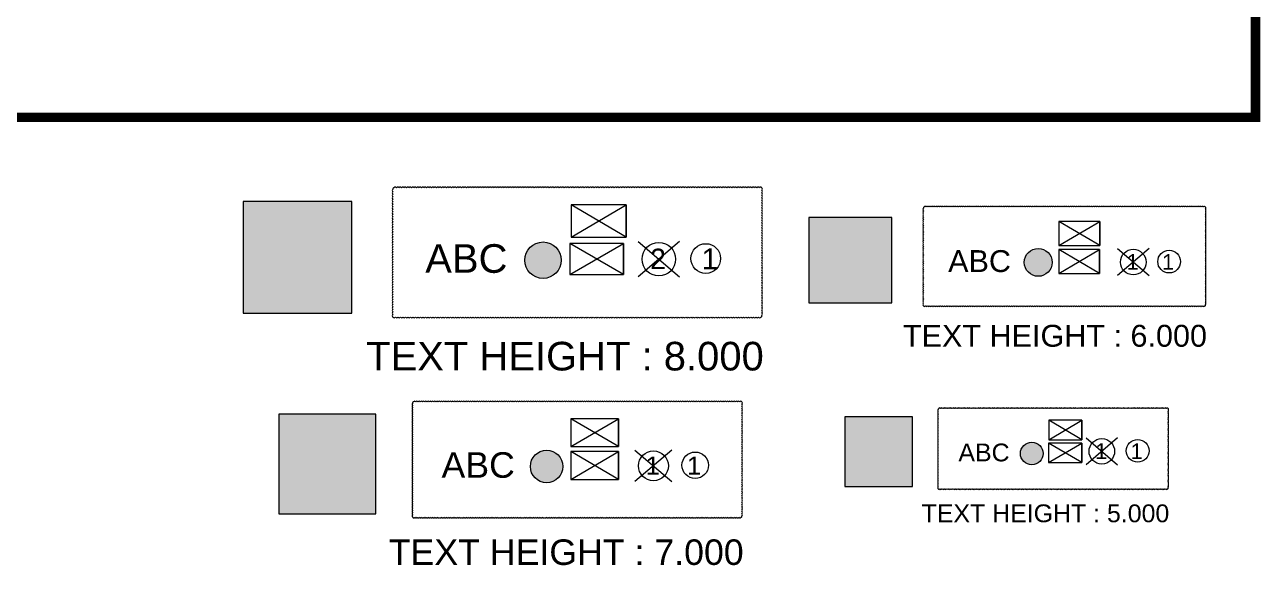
# Model space of a CAD drawing. Header units: inches. Extents: x -2907330 to 774627, y -12404360 to 10502691.
# Drawn here: x 7501.1 to 7847.7, y 250.5 to 402.1 of the extents above; entities that cross this region are included whole.
import ezdxf

# ---------------------------------------------------------------- set-up
doc = ezdxf.new("R2010")
doc.units = ezdxf.units.IN
doc.header["$MEASUREMENT"] = 0
doc.layers.add('CABLE SERVICE', color=7, linetype='Continuous', lineweight=0)
doc.styles.add('style1', font='arial.ttf', dxfattribs={"height": 2})

msp = doc.modelspace()

# ---------------------------------------------------------------- hatches: boundary and pattern name
at = {"lineweight": 0}
h = msp.add_hatch(color=3, dxfattribs=at)
h.dxf.hatch_style = 1
h.paths.add_polyline_path([(7592.88, 352.55), (7562.37, 352.55), (7562.37, 321.19), (7592.88, 321.19)])
h = msp.add_hatch(color=3, dxfattribs=at)
h.dxf.hatch_style = 1
h.paths.add_polyline_path([(7744.38, 348.05), (7721.05, 348.05), (7721.05, 324.07), (7744.38, 324.07)])
h = msp.add_hatch(color=5, dxfattribs=at)
h.dxf.hatch_style = 1
h.paths.add_polyline_path([(7641.4, 336.07, 1), (7651.62, 336.07, 1)])
h = msp.add_hatch(color=5, dxfattribs=at)
h.dxf.hatch_style = 1
h.paths.add_polyline_path([(7781.48, 335.46, 1), (7789.3, 335.46, 1)])
h = msp.add_hatch(color=3, dxfattribs=at)
h.dxf.hatch_style = 1
h.paths.add_polyline_path([(7599.65, 292.91), (7572.42, 292.91), (7572.42, 264.92), (7599.65, 264.92)])
h = msp.add_hatch(color=3, dxfattribs=at)
h.dxf.hatch_style = 1
h.paths.add_polyline_path([(7750.18, 292.1), (7731.18, 292.1), (7731.18, 272.57), (7750.18, 272.57)])
h = msp.add_hatch(color=5, dxfattribs=at)
h.dxf.hatch_style = 1
h.paths.add_polyline_path([(7780.41, 281.84, 1), (7786.78, 281.84, 1)])
h = msp.add_hatch(color=5, dxfattribs=at)
h.dxf.hatch_style = 1
h.paths.add_polyline_path([(7642.96, 278.21, 1), (7652.08, 278.21, 1)])

# ---------------------------------------------------------------- linework, layer by layer
at = {"linetype": 'Continuous', "const_width": 2.7}
msp.add_lwpolyline([(7846.33, 2028.86), (5452.9, 2028.86), (5452.9, 376.14), (7846.33, 376.14)], close=True, dxfattribs=at)
at = {"lineweight": 5}
for points in [[(7604.42, 320.12, 0.520567), (7605.12, 320.12, 0.520567), (7605.82, 320.12, 0.520567), (7606.52, 320.12, 0.520567), (7607.23, 320.12, 0.520567), (7607.93, 320.12, 0.520567), (7608.63, 320.12, 0.520567), (7609.33, 320.12, 0.520567), (7610.03, 320.12, 0.520567), (7610.74, 320.12, 0.520567), (7611.44, 320.12, 0.520567), (7612.14, 320.12, 0.520567), (7612.84, 320.12, 0.520567), (7613.54, 320.12, 0.520567), (7614.25, 320.12, 0.520567), (7614.95, 320.12, 0.520567), (7615.65, 320.12, 0.520567), (7616.35, 320.12, 0.520567), (7617.05, 320.12, 0.520567), (7617.76, 320.12, 0.520567), (7618.46, 320.12, 0.520567), (7619.16, 320.12, 0.520567), (7619.86, 320.12, 0.520567), (7620.56, 320.12, 0.520567), (7621.27, 320.12, 0.520567), (7621.97, 320.12, 0.520567), (7622.67, 320.12, 0.520567), (7623.37, 320.12, 0.520567), (7624.07, 320.12, 0.520567), (7624.78, 320.12, 0.520567), (7625.48, 320.12, 0.520567), (7626.18, 320.12, 0.520567), (7626.88, 320.12, 0.520567), (7627.58, 320.12, 0.520567), (7628.29, 320.12, 0.520567), (7628.99, 320.12, 0.520567), (7629.69, 320.12, 0.520567), (7630.39, 320.12, 0.520567), (7631.09, 320.12, 0.520567), (7631.8, 320.12, 0.520567), (7632.5, 320.12, 0.520567), (7633.2, 320.12, 0.520567), (7633.9, 320.12, 0.520567), (7634.6, 320.12, 0.520567), (7635.31, 320.12, 0.520567), (7636.01, 320.12, 0.520567), (7636.71, 320.12, 0.520567), (7637.41, 320.12, 0.520567), (7638.11, 320.12, 0.520567), (7638.82, 320.12, 0.520567), (7639.52, 320.12, 0.520567), (7640.22, 320.12, 0.520567), (7640.92, 320.12, 0.520567), (7641.62, 320.12, 0.520567), (7642.32, 320.12, 0.520567), (7643.03, 320.12, 0.520567), (7643.73, 320.12, 0.520567), (7644.43, 320.12, 0.520567), (7645.13, 320.12, 0.520567), (7645.83, 320.12, 0.520567), (7646.54, 320.12, 0.520567), (7647.24, 320.12, 0.520567), (7647.94, 320.12, 0.520567), (7648.64, 320.12, 0.520567), (7649.34, 320.12, 0.520567), (7650.05, 320.12, 0.520567), (7650.75, 320.12, 0.520567), (7651.45, 320.12, 0.520567), (7652.15, 320.12, 0.520567), (7652.85, 320.12, 0.520567), (7653.56, 320.12, 0.520567), (7654.26, 320.12, 0.520567), (7654.96, 320.12, 0.520567), (7655.66, 320.12, 0.520567), (7656.36, 320.12, 0.520567), (7657.07, 320.12, 0.520567), (7657.77, 320.12, 0.520567), (7658.47, 320.12, 0.520567), (7659.17, 320.12, 0.520567), (7659.87, 320.12, 0.520567), (7660.58, 320.12, 0.520567), (7661.28, 320.12, 0.520567), (7661.98, 320.12, 0.520567), (7662.68, 320.12, 0.520567), (7663.38, 320.12, 0.520567), (7664.09, 320.12, 0.520567), (7664.79, 320.12, 0.520567), (7665.49, 320.12, 0.520567), (7666.19, 320.12, 0.520567), (7666.89, 320.12, 0.520567), (7667.6, 320.12, 0.520567), (7668.3, 320.12, 0.520567), (7669, 320.12, 0.520567), (7669.7, 320.12, 0.520567), (7670.4, 320.12, 0.520567), (7671.11, 320.12, 0.520567), (7671.81, 320.12, 0.520567), (7672.51, 320.12, 0.520567), (7673.21, 320.12, 0.520567), (7673.91, 320.12, 0.520567), (7674.62, 320.12, 0.520567), (7675.32, 320.12, 0.520567), (7676.02, 320.12, 0.520567), (7676.72, 320.12, 0.520567), (7677.42, 320.12, 0.520567), (7678.13, 320.12, 0.520567), (7678.83, 320.12, 0.520567), (7679.53, 320.12, 0.520567), (7680.23, 320.12, 0.520567), (7680.93, 320.12, 0.520567), (7681.64, 320.12, 0.520567), (7682.34, 320.12, 0.520567), (7683.04, 320.12, 0.520567), (7683.74, 320.12, 0.520567), (7684.44, 320.12, 0.520567), (7685.15, 320.12, 0.520567), (7685.85, 320.12, 0.520567), (7686.55, 320.12, 0.520567), (7687.25, 320.12, 0.520567), (7687.95, 320.12, 0.520567), (7688.66, 320.12, 0.520567), (7689.36, 320.12, 0.520567), (7690.06, 320.12, 0.520567), (7690.76, 320.12, 0.520567), (7691.46, 320.12, 0.520567), (7692.17, 320.12, 0.520567), (7692.87, 320.12, 0.520567), (7693.57, 320.12, 0.520567), (7694.27, 320.12, 0.520567), (7694.97, 320.12, 0.520567), (7695.68, 320.12, 0.520567), (7696.38, 320.12, 0.520567), (7697.08, 320.12, 0.520567), (7697.78, 320.12, 0.520567), (7698.48, 320.12, 0.520567), (7699.19, 320.12, 0.520567), (7699.89, 320.12, 0.520567), (7700.59, 320.12, 0.520567), (7701.29, 320.12, 0.520567), (7701.99, 320.12, 0.520567), (7702.7, 320.12, 0.520567), (7703.4, 320.12, 0.520567), (7704.1, 320.12, 0.520567), (7704.8, 320.12, 0.520567), (7705.5, 320.12, 0.520567), (7706.21, 320.12, 0.520567), (7706.91, 320.12, 0.520567), (7707.61, 320.12, 0.520567), (7707.86, 320.57, 0.520567), (7707.86, 321.28, 0.520567), (7707.86, 321.98, 0.520567), (7707.86, 322.68, 0.520567), (7707.86, 323.38, 0.520567), (7707.86, 324.08, 0.520567), (7707.86, 324.79, 0.520567), (7707.86, 325.49, 0.520567), (7707.86, 326.19, 0.520567), (7707.86, 326.89, 0.520567), (7707.86, 327.59, 0.520567), (7707.86, 328.3, 0.520567), (7707.86, 329, 0.520567), (7707.86, 329.7, 0.520567), (7707.86, 330.4, 0.520567), (7707.86, 331.1, 0.520567), (7707.86, 331.81, 0.520567), (7707.86, 332.51, 0.520567), (7707.86, 333.21, 0.520567), (7707.86, 333.91, 0.520567), (7707.86, 334.61, 0.520567), (7707.86, 335.32, 0.520567), (7707.86, 336.02, 0.520567), (7707.86, 336.72, 0.520567), (7707.86, 337.42, 0.520567), (7707.86, 338.12, 0.520567), (7707.86, 338.83, 0.520567), (7707.86, 339.53, 0.520567), (7707.86, 340.23, 0.520567), (7707.86, 340.93, 0.520567), (7707.86, 341.63, 0.520567), (7707.86, 342.34, 0.520567), (7707.86, 343.04, 0.520567), (7707.86, 343.74, 0.520567), (7707.86, 344.44, 0.520567), (7707.86, 345.14, 0.520567), (7707.86, 345.85, 0.520567), (7707.86, 346.55, 0.520567), (7707.86, 347.25, 0.520567), (7707.86, 347.95, 0.520567), (7707.86, 348.65, 0.520567), (7707.86, 349.36, 0.520567), (7707.86, 350.06, 0.520567), (7707.86, 350.76, 0.520567), (7707.86, 351.46, 0.520567), (7707.86, 352.16, 0.520567), (7707.86, 352.87, 0.520567), (7707.86, 353.57, 0.520567), (7707.86, 354.27, 0.520567), (7707.86, 354.97, 0.520567), (7707.86, 355.67, 0.520567), (7707.86, 356.38, 0.520567), (7707.19, 356.4, 0.520567), (7706.48, 356.4, 0.520567), (7705.78, 356.4, 0.520567), (7705.08, 356.4, 0.520567), (7704.38, 356.4, 0.520567), (7703.68, 356.4, 0.520567), (7702.97, 356.4, 0.520567), (7702.27, 356.4, 0.520567), (7701.57, 356.4, 0.520567), (7700.87, 356.4, 0.520567), (7700.17, 356.4, 0.520567), (7699.46, 356.4, 0.520567), (7698.76, 356.4, 0.520567), (7698.06, 356.4, 0.520567), (7697.36, 356.4, 0.520567), (7696.66, 356.4, 0.520567), (7695.95, 356.4, 0.520567), (7695.25, 356.4, 0.520567), (7694.55, 356.4, 0.520567), (7693.85, 356.4, 0.520567), (7693.15, 356.4, 0.520567), (7692.44, 356.4, 0.520567), (7691.74, 356.4, 0.520567), (7691.04, 356.4, 0.520567), (7690.34, 356.4, 0.520567), (7689.64, 356.4, 0.520567), (7688.93, 356.4, 0.520567), (7688.23, 356.4, 0.520567), (7687.53, 356.4, 0.520567), (7686.83, 356.4, 0.520567), (7686.13, 356.4, 0.520567), (7685.42, 356.4, 0.520567), (7684.72, 356.4, 0.520567), (7684.02, 356.4, 0.520567), (7683.32, 356.4, 0.520567), (7682.62, 356.4, 0.520567), (7681.91, 356.4, 0.520567), (7681.21, 356.4, 0.520567), (7680.51, 356.4, 0.520567), (7679.81, 356.4, 0.520567), (7679.11, 356.4, 0.520567), (7678.4, 356.4, 0.520567), (7677.7, 356.4, 0.520567), (7677, 356.4, 0.520567), (7676.3, 356.4, 0.520567), (7675.6, 356.4, 0.520567), (7674.89, 356.4, 0.520567), (7674.19, 356.4, 0.520567), (7673.49, 356.4, 0.520567), (7672.79, 356.4, 0.520567), (7672.09, 356.4, 0.520567), (7671.38, 356.4, 0.520567), (7670.68, 356.4, 0.520567), (7669.98, 356.4, 0.520567), (7669.28, 356.4, 0.520567), (7668.58, 356.4, 0.520567), (7667.87, 356.4, 0.520567), (7667.17, 356.4, 0.520567), (7666.47, 356.4, 0.520567), (7665.77, 356.4, 0.520567), (7665.07, 356.4, 0.520567), (7664.36, 356.4, 0.520567), (7663.66, 356.4, 0.520567), (7662.96, 356.4, 0.520567), (7662.26, 356.4, 0.520567), (7661.56, 356.4, 0.520567), (7660.85, 356.4, 0.520567), (7660.15, 356.4, 0.520567), (7659.45, 356.4, 0.520567), (7658.75, 356.4, 0.520567), (7658.05, 356.4, 0.520567), (7657.34, 356.4, 0.520567), (7656.64, 356.4, 0.520567), (7655.94, 356.4, 0.520567), (7655.24, 356.4, 0.520567), (7654.54, 356.4, 0.520567), (7653.83, 356.4, 0.520567), (7653.13, 356.4, 0.520567), (7652.43, 356.4, 0.520567), (7651.73, 356.4, 0.520567), (7651.03, 356.4, 0.520567), (7650.32, 356.4, 0.520567), (7649.62, 356.4, 0.520567), (7648.92, 356.4, 0.520567), (7648.22, 356.4, 0.520567), (7647.52, 356.4, 0.520567), (7646.81, 356.4, 0.520567), (7646.11, 356.4, 0.520567), (7645.41, 356.4, 0.520567), (7644.71, 356.4, 0.520567), (7644.01, 356.4, 0.520567), (7643.31, 356.4, 0.520567), (7642.6, 356.4, 0.520567), (7641.9, 356.4, 0.520567), (7641.2, 356.4, 0.520567), (7640.5, 356.4, 0.520567), (7639.8, 356.4, 0.520567), (7639.09, 356.4, 0.520567), (7638.39, 356.4, 0.520567), (7637.69, 356.4, 0.520567), (7636.99, 356.4, 0.520567), (7636.29, 356.4, 0.520567), (7635.58, 356.4, 0.520567), (7634.88, 356.4, 0.520567), (7634.18, 356.4, 0.520567), (7633.48, 356.4, 0.520567), (7632.78, 356.4, 0.520567), (7632.07, 356.4, 0.520567), (7631.37, 356.4, 0.520567), (7630.67, 356.4, 0.520567), (7629.97, 356.4, 0.520567), (7629.27, 356.4, 0.520567), (7628.56, 356.4, 0.520567), (7627.86, 356.4, 0.520567), (7627.16, 356.4, 0.520567), (7626.46, 356.4, 0.520567), (7625.76, 356.4, 0.520567), (7625.05, 356.4, 0.520567), (7624.35, 356.4, 0.520567), (7623.65, 356.4, 0.520567), (7622.95, 356.4, 0.520567), (7622.25, 356.4, 0.520567), (7621.54, 356.4, 0.520567), (7620.84, 356.4, 0.520567), (7620.14, 356.4, 0.520567), (7619.44, 356.4, 0.520567), (7618.74, 356.4, 0.520567), (7618.03, 356.4, 0.520567), (7617.33, 356.4, 0.520567), (7616.63, 356.4, 0.520567), (7615.93, 356.4, 0.520567), (7615.23, 356.4, 0.520567), (7614.52, 356.4, 0.520567), (7613.82, 356.4, 0.520567), (7613.12, 356.4, 0.520567), (7612.42, 356.4, 0.520567), (7611.72, 356.4, 0.520567), (7611.01, 356.4, 0.520567), (7610.31, 356.4, 0.520567), (7609.61, 356.4, 0.520567), (7608.91, 356.4, 0.520567), (7608.21, 356.4, 0.520567), (7607.5, 356.4, 0.520567), (7606.8, 356.4, 0.520567), (7606.1, 356.4, 0.520567), (7605.4, 356.4, 0.520567), (7604.7, 356.4, 0.520567), (7604.42, 355.98, 0.520567), (7604.42, 355.28, 0.520567), (7604.42, 354.58, 0.520567), (7604.42, 353.87, 0.520567), (7604.42, 353.17, 0.520567), (7604.42, 352.47, 0.520567), (7604.42, 351.77, 0.520567), (7604.42, 351.07, 0.520567), (7604.42, 350.36, 0.520567), (7604.42, 349.66, 0.520567), (7604.42, 348.96, 0.520567), (7604.42, 348.26, 0.520567), (7604.42, 347.56, 0.520567), (7604.42, 346.85, 0.520567), (7604.42, 346.15, 0.520567), (7604.42, 345.45, 0.520567), (7604.42, 344.75, 0.520567), (7604.42, 344.05, 0.520567), (7604.42, 343.34, 0.520567), (7604.42, 342.64, 0.520567), (7604.42, 341.94, 0.520567), (7604.42, 341.24, 0.520567), (7604.42, 340.54, 0.520567), (7604.42, 339.83, 0.520567), (7604.42, 339.13, 0.520567), (7604.42, 338.43, 0.520567), (7604.42, 337.73, 0.520567), (7604.42, 337.03, 0.520567), (7604.42, 336.32, 0.520567), (7604.42, 335.62, 0.520567), (7604.42, 334.92, 0.520567), (7604.42, 334.22, 0.520567), (7604.42, 333.52, 0.520567), (7604.42, 332.81, 0.520567), (7604.42, 332.11, 0.520567), (7604.42, 331.41, 0.520567), (7604.42, 330.71, 0.520567), (7604.42, 330.01, 0.520567), (7604.42, 329.3, 0.520567), (7604.42, 328.6, 0.520567), (7604.42, 327.9, 0.520567), (7604.42, 327.2, 0.520567), (7604.42, 326.5, 0.520567), (7604.42, 325.79, 0.520567), (7604.42, 325.09, 0.520567), (7604.42, 324.39, 0.520567), (7604.42, 323.69, 0.520567), (7604.42, 322.99, 0.520567), (7604.42, 322.28, 0.520567), (7604.42, 321.58, 0.520567), (7604.42, 320.88, 0.520567)], [(7753.2, 323.26, 0.520567), (7753.74, 323.26, 0.520567), (7754.28, 323.26, 0.520567), (7754.81, 323.26, 0.520567), (7755.35, 323.26, 0.520567), (7755.89, 323.26, 0.520567), (7756.42, 323.26, 0.520567), (7756.96, 323.26, 0.520567), (7757.5, 323.26, 0.520567), (7758.03, 323.26, 0.520567), (7758.57, 323.26, 0.520567), (7759.11, 323.26, 0.520567), (7759.65, 323.26, 0.520567), (7760.18, 323.26, 0.520567), (7760.72, 323.26, 0.520567), (7761.26, 323.26, 0.520567), (7761.79, 323.26, 0.520567), (7762.33, 323.26, 0.520567), (7762.87, 323.26, 0.520567), (7763.4, 323.26, 0.520567), (7763.94, 323.26, 0.520567), (7764.48, 323.26, 0.520567), (7765.01, 323.26, 0.520567), (7765.55, 323.26, 0.520567), (7766.09, 323.26, 0.520567), (7766.62, 323.26, 0.520567), (7767.16, 323.26, 0.520567), (7767.7, 323.26, 0.520567), (7768.23, 323.26, 0.520567), (7768.77, 323.26, 0.520567), (7769.31, 323.26, 0.520567), (7769.85, 323.26, 0.520567), (7770.38, 323.26, 0.520567), (7770.92, 323.26, 0.520567), (7771.46, 323.26, 0.520567), (7771.99, 323.26, 0.520567), (7772.53, 323.26, 0.520567), (7773.07, 323.26, 0.520567), (7773.6, 323.26, 0.520567), (7774.14, 323.26, 0.520567), (7774.68, 323.26, 0.520567), (7775.21, 323.26, 0.520567), (7775.75, 323.26, 0.520567), (7776.29, 323.26, 0.520567), (7776.82, 323.26, 0.520567), (7777.36, 323.26, 0.520567), (7777.9, 323.26, 0.520567), (7778.43, 323.26, 0.520567), (7778.97, 323.26, 0.520567), (7779.51, 323.26, 0.520567), (7780.04, 323.26, 0.520567), (7780.58, 323.26, 0.520567), (7781.12, 323.26, 0.520567), (7781.66, 323.26, 0.520567), (7782.19, 323.26, 0.520567), (7782.73, 323.26, 0.520567), (7783.27, 323.26, 0.520567), (7783.8, 323.26, 0.520567), (7784.34, 323.26, 0.520567), (7784.88, 323.26, 0.520567), (7785.41, 323.26, 0.520567), (7785.95, 323.26, 0.520567), (7786.49, 323.26, 0.520567), (7787.02, 323.26, 0.520567), (7787.56, 323.26, 0.520567), (7788.1, 323.26, 0.520567), (7788.63, 323.26, 0.520567), (7789.17, 323.26, 0.520567), (7789.71, 323.26, 0.520567), (7790.24, 323.26, 0.520567), (7790.78, 323.26, 0.520567), (7791.32, 323.26, 0.520567), (7791.85, 323.26, 0.520567), (7792.39, 323.26, 0.520567), (7792.93, 323.26, 0.520567), (7793.47, 323.26, 0.520567), (7794, 323.26, 0.520567), (7794.54, 323.26, 0.520567), (7795.08, 323.26, 0.520567), (7795.61, 323.26, 0.520567), (7796.15, 323.26, 0.520567), (7796.69, 323.26, 0.520567), (7797.22, 323.26, 0.520567), (7797.76, 323.26, 0.520567), (7798.3, 323.26, 0.520567), (7798.83, 323.26, 0.520567), (7799.37, 323.26, 0.520567), (7799.91, 323.26, 0.520567), (7800.44, 323.26, 0.520567), (7800.98, 323.26, 0.520567), (7801.52, 323.26, 0.520567), (7802.05, 323.26, 0.520567), (7802.59, 323.26, 0.520567), (7803.13, 323.26, 0.520567), (7803.67, 323.26, 0.520567), (7804.2, 323.26, 0.520567), (7804.74, 323.26, 0.520567), (7805.28, 323.26, 0.520567), (7805.81, 323.26, 0.520567), (7806.35, 323.26, 0.520567), (7806.89, 323.26, 0.520567), (7807.42, 323.26, 0.520567), (7807.96, 323.26, 0.520567), (7808.5, 323.26, 0.520567), (7809.03, 323.26, 0.520567), (7809.57, 323.26, 0.520567), (7810.11, 323.26, 0.520567), (7810.64, 323.26, 0.520567), (7811.18, 323.26, 0.520567), (7811.72, 323.26, 0.520567), (7812.25, 323.26, 0.520567), (7812.79, 323.26, 0.520567), (7813.33, 323.26, 0.520567), (7813.86, 323.26, 0.520567), (7814.4, 323.26, 0.520567), (7814.94, 323.26, 0.520567), (7815.48, 323.26, 0.520567), (7816.01, 323.26, 0.520567), (7816.55, 323.26, 0.520567), (7817.09, 323.26, 0.520567), (7817.62, 323.26, 0.520567), (7818.16, 323.26, 0.520567), (7818.7, 323.26, 0.520567), (7819.23, 323.26, 0.520567), (7819.77, 323.26, 0.520567), (7820.31, 323.26, 0.520567), (7820.84, 323.26, 0.520567), (7821.38, 323.26, 0.520567), (7821.92, 323.26, 0.520567), (7822.45, 323.26, 0.520567), (7822.99, 323.26, 0.520567), (7823.53, 323.26, 0.520567), (7824.06, 323.26, 0.520567), (7824.6, 323.26, 0.520567), (7825.14, 323.26, 0.520567), (7825.68, 323.26, 0.520567), (7826.21, 323.26, 0.520567), (7826.75, 323.26, 0.520567), (7827.29, 323.26, 0.520567), (7827.82, 323.26, 0.520567), (7828.36, 323.26, 0.520567), (7828.9, 323.26, 0.520567), (7829.43, 323.26, 0.520567), (7829.97, 323.26, 0.520567), (7830.51, 323.26, 0.520567), (7831.04, 323.26, 0.520567), (7831.58, 323.26, 0.520567), (7832.12, 323.26, 0.520567), (7832.31, 323.6, 0.520567), (7832.31, 324.14, 0.520567), (7832.31, 324.68, 0.520567), (7832.31, 325.21, 0.520567), (7832.31, 325.75, 0.520567), (7832.31, 326.29, 0.520567), (7832.31, 326.83, 0.520567), (7832.31, 327.36, 0.520567), (7832.31, 327.9, 0.520567), (7832.31, 328.44, 0.520567), (7832.31, 328.97, 0.520567), (7832.31, 329.51, 0.520567), (7832.31, 330.05, 0.520567), (7832.31, 330.58, 0.520567), (7832.31, 331.12, 0.520567), (7832.31, 331.66, 0.520567), (7832.31, 332.19, 0.520567), (7832.31, 332.73, 0.520567), (7832.31, 333.27, 0.520567), (7832.31, 333.8, 0.520567), (7832.31, 334.34, 0.520567), (7832.31, 334.88, 0.520567), (7832.31, 335.41, 0.520567), (7832.31, 335.95, 0.520567), (7832.31, 336.49, 0.520567), (7832.31, 337.02, 0.520567), (7832.31, 337.56, 0.520567), (7832.31, 338.1, 0.520567), (7832.31, 338.64, 0.520567), (7832.31, 339.17, 0.520567), (7832.31, 339.71, 0.520567), (7832.31, 340.25, 0.520567), (7832.31, 340.78, 0.520567), (7832.31, 341.32, 0.520567), (7832.31, 341.86, 0.520567), (7832.31, 342.39, 0.520567), (7832.31, 342.93, 0.520567), (7832.31, 343.47, 0.520567), (7832.31, 344, 0.520567), (7832.31, 344.54, 0.520567), (7832.31, 345.08, 0.520567), (7832.31, 345.61, 0.520567), (7832.31, 346.15, 0.520567), (7832.31, 346.69, 0.520567), (7832.31, 347.22, 0.520567), (7832.31, 347.76, 0.520567), (7832.31, 348.3, 0.520567), (7832.31, 348.83, 0.520567), (7832.31, 349.37, 0.520567), (7832.31, 349.91, 0.520567), (7832.31, 350.45, 0.520567), (7832.31, 350.98, 0.520567), (7831.79, 351, 0.520567), (7831.26, 351, 0.520567), (7830.72, 351, 0.520567), (7830.18, 351, 0.520567), (7829.65, 351, 0.520567), (7829.11, 351, 0.520567), (7828.57, 351, 0.520567), (7828.03, 351, 0.520567), (7827.5, 351, 0.520567), (7826.96, 351, 0.520567), (7826.42, 351, 0.520567), (7825.89, 351, 0.520567), (7825.35, 351, 0.520567), (7824.81, 351, 0.520567), (7824.28, 351, 0.520567), (7823.74, 351, 0.520567), (7823.2, 351, 0.520567), (7822.67, 351, 0.520567), (7822.13, 351, 0.520567), (7821.59, 351, 0.520567), (7821.06, 351, 0.520567), (7820.52, 351, 0.520567), (7819.98, 351, 0.520567), (7819.45, 351, 0.520567), (7818.91, 351, 0.520567), (7818.37, 351, 0.520567), (7817.84, 351, 0.520567), (7817.3, 351, 0.520567), (7816.76, 351, 0.520567), (7816.22, 351, 0.520567), (7815.69, 351, 0.520567), (7815.15, 351, 0.520567), (7814.61, 351, 0.520567), (7814.08, 351, 0.520567), (7813.54, 351, 0.520567), (7813, 351, 0.520567), (7812.47, 351, 0.520567), (7811.93, 351, 0.520567), (7811.39, 351, 0.520567), (7810.86, 351, 0.520567), (7810.32, 351, 0.520567), (7809.78, 351, 0.520567), (7809.25, 351, 0.520567), (7808.71, 351, 0.520567), (7808.17, 351, 0.520567), (7807.64, 351, 0.520567), (7807.1, 351, 0.520567), (7806.56, 351, 0.520567), (7806.03, 351, 0.520567), (7805.49, 351, 0.520567), (7804.95, 351, 0.520567), (7804.41, 351, 0.520567), (7803.88, 351, 0.520567), (7803.34, 351, 0.520567), (7802.8, 351, 0.520567), (7802.27, 351, 0.520567), (7801.73, 351, 0.520567), (7801.19, 351, 0.520567), (7800.66, 351, 0.520567), (7800.12, 351, 0.520567), (7799.58, 351, 0.520567), (7799.05, 351, 0.520567), (7798.51, 351, 0.520567), (7797.97, 351, 0.520567), (7797.44, 351, 0.520567), (7796.9, 351, 0.520567), (7796.36, 351, 0.520567), (7795.83, 351, 0.520567), (7795.29, 351, 0.520567), (7794.75, 351, 0.520567), (7794.21, 351, 0.520567), (7793.68, 351, 0.520567), (7793.14, 351, 0.520567), (7792.6, 351, 0.520567), (7792.07, 351, 0.520567), (7791.53, 351, 0.520567), (7790.99, 351, 0.520567), (7790.46, 351, 0.520567), (7789.92, 351, 0.520567), (7789.38, 351, 0.520567), (7788.85, 351, 0.520567), (7788.31, 351, 0.520567), (7787.77, 351, 0.520567), (7787.24, 351, 0.520567), (7786.7, 351, 0.520567), (7786.16, 351, 0.520567), (7785.63, 351, 0.520567), (7785.09, 351, 0.520567), (7784.55, 351, 0.520567), (7784.02, 351, 0.520567), (7783.48, 351, 0.520567), (7782.94, 351, 0.520567), (7782.4, 351, 0.520567), (7781.87, 351, 0.520567), (7781.33, 351, 0.520567), (7780.79, 351, 0.520567), (7780.26, 351, 0.520567), (7779.72, 351, 0.520567), (7779.18, 351, 0.520567), (7778.65, 351, 0.520567), (7778.11, 351, 0.520567), (7777.57, 351, 0.520567), (7777.04, 351, 0.520567), (7776.5, 351, 0.520567), (7775.96, 351, 0.520567), (7775.43, 351, 0.520567), (7774.89, 351, 0.520567), (7774.35, 351, 0.520567), (7773.82, 351, 0.520567), (7773.28, 351, 0.520567), (7772.74, 351, 0.520567), (7772.21, 351, 0.520567), (7771.67, 351, 0.520567), (7771.13, 351, 0.520567), (7770.59, 351, 0.520567), (7770.06, 351, 0.520567), (7769.52, 351, 0.520567), (7768.98, 351, 0.520567), (7768.45, 351, 0.520567), (7767.91, 351, 0.520567), (7767.37, 351, 0.520567), (7766.84, 351, 0.520567), (7766.3, 351, 0.520567), (7765.76, 351, 0.520567), (7765.23, 351, 0.520567), (7764.69, 351, 0.520567), (7764.15, 351, 0.520567), (7763.62, 351, 0.520567), (7763.08, 351, 0.520567), (7762.54, 351, 0.520567), (7762.01, 351, 0.520567), (7761.47, 351, 0.520567), (7760.93, 351, 0.520567), (7760.39, 351, 0.520567), (7759.86, 351, 0.520567), (7759.32, 351, 0.520567), (7758.78, 351, 0.520567), (7758.25, 351, 0.520567), (7757.71, 351, 0.520567), (7757.17, 351, 0.520567), (7756.64, 351, 0.520567), (7756.1, 351, 0.520567), (7755.56, 351, 0.520567), (7755.03, 351, 0.520567), (7754.49, 351, 0.520567), (7753.95, 351, 0.520567), (7753.42, 351, 0.520567), (7753.2, 350.68, 0.520567), (7753.2, 350.14, 0.520567), (7753.2, 349.61, 0.520567), (7753.2, 349.07, 0.520567), (7753.2, 348.53, 0.520567), (7753.2, 348, 0.520567), (7753.2, 347.46, 0.520567), (7753.2, 346.92, 0.520567), (7753.2, 346.38, 0.520567), (7753.2, 345.85, 0.520567), (7753.2, 345.31, 0.520567), (7753.2, 344.77, 0.520567), (7753.2, 344.24, 0.520567), (7753.2, 343.7, 0.520567), (7753.2, 343.16, 0.520567), (7753.2, 342.63, 0.520567), (7753.2, 342.09, 0.520567), (7753.2, 341.55, 0.520567), (7753.2, 341.02, 0.520567), (7753.2, 340.48, 0.520567), (7753.2, 339.94, 0.520567), (7753.2, 339.41, 0.520567), (7753.2, 338.87, 0.520567), (7753.2, 338.33, 0.520567), (7753.2, 337.8, 0.520567), (7753.2, 337.26, 0.520567), (7753.2, 336.72, 0.520567), (7753.2, 336.19, 0.520567), (7753.2, 335.65, 0.520567), (7753.2, 335.11, 0.520567), (7753.2, 334.57, 0.520567), (7753.2, 334.04, 0.520567), (7753.2, 333.5, 0.520567), (7753.2, 332.96, 0.520567), (7753.2, 332.43, 0.520567), (7753.2, 331.89, 0.520567), (7753.2, 331.35, 0.520567), (7753.2, 330.82, 0.520567), (7753.2, 330.28, 0.520567), (7753.2, 329.74, 0.520567), (7753.2, 329.21, 0.520567), (7753.2, 328.67, 0.520567), (7753.2, 328.13, 0.520567), (7753.2, 327.6, 0.520567), (7753.2, 327.06, 0.520567), (7753.2, 326.52, 0.520567), (7753.2, 325.99, 0.520567), (7753.2, 325.45, 0.520567), (7753.2, 324.91, 0.520567), (7753.2, 324.37, 0.520567), (7753.2, 323.84, 0.520567)], [(7609.95, 263.97, 0.520567), (7610.57, 263.97, 0.520567), (7611.2, 263.97, 0.520567), (7611.83, 263.97, 0.520567), (7612.45, 263.97, 0.520567), (7613.08, 263.97, 0.520567), (7613.71, 263.97, 0.520567), (7614.33, 263.97, 0.520567), (7614.96, 263.97, 0.520567), (7615.59, 263.97, 0.520567), (7616.21, 263.97, 0.520567), (7616.84, 263.97, 0.520567), (7617.47, 263.97, 0.520567), (7618.09, 263.97, 0.520567), (7618.72, 263.97, 0.520567), (7619.35, 263.97, 0.520567), (7619.97, 263.97, 0.520567), (7620.6, 263.97, 0.520567), (7621.23, 263.97, 0.520567), (7621.85, 263.97, 0.520567), (7622.48, 263.97, 0.520567), (7623.11, 263.97, 0.520567), (7623.73, 263.97, 0.520567), (7624.36, 263.97, 0.520567), (7624.99, 263.97, 0.520567), (7625.61, 263.97, 0.520567), (7626.24, 263.97, 0.520567), (7626.87, 263.97, 0.520567), (7627.49, 263.97, 0.520567), (7628.12, 263.97, 0.520567), (7628.75, 263.97, 0.520567), (7629.37, 263.97, 0.520567), (7630, 263.97, 0.520567), (7630.63, 263.97, 0.520567), (7631.25, 263.97, 0.520567), (7631.88, 263.97, 0.520567), (7632.51, 263.97, 0.520567), (7633.13, 263.97, 0.520567), (7633.76, 263.97, 0.520567), (7634.39, 263.97, 0.520567), (7635.01, 263.97, 0.520567), (7635.64, 263.97, 0.520567), (7636.27, 263.97, 0.520567), (7636.89, 263.97, 0.520567), (7637.52, 263.97, 0.520567), (7638.15, 263.97, 0.520567), (7638.77, 263.97, 0.520567), (7639.4, 263.97, 0.520567), (7640.03, 263.97, 0.520567), (7640.65, 263.97, 0.520567), (7641.28, 263.97, 0.520567), (7641.9, 263.97, 0.520567), (7642.53, 263.97, 0.520567), (7643.16, 263.97, 0.520567), (7643.78, 263.97, 0.520567), (7644.41, 263.97, 0.520567), (7645.04, 263.97, 0.520567), (7645.66, 263.97, 0.520567), (7646.29, 263.97, 0.520567), (7646.92, 263.97, 0.520567), (7647.54, 263.97, 0.520567), (7648.17, 263.97, 0.520567), (7648.8, 263.97, 0.520567), (7649.42, 263.97, 0.520567), (7650.05, 263.97, 0.520567), (7650.68, 263.97, 0.520567), (7651.3, 263.97, 0.520567), (7651.93, 263.97, 0.520567), (7652.56, 263.97, 0.520567), (7653.18, 263.97, 0.520567), (7653.81, 263.97, 0.520567), (7654.44, 263.97, 0.520567), (7655.06, 263.97, 0.520567), (7655.69, 263.97, 0.520567), (7656.32, 263.97, 0.520567), (7656.94, 263.97, 0.520567), (7657.57, 263.97, 0.520567), (7658.2, 263.97, 0.520567), (7658.82, 263.97, 0.520567), (7659.45, 263.97, 0.520567), (7660.08, 263.97, 0.520567), (7660.7, 263.97, 0.520567), (7661.33, 263.97, 0.520567), (7661.96, 263.97, 0.520567), (7662.58, 263.97, 0.520567), (7663.21, 263.97, 0.520567), (7663.84, 263.97, 0.520567), (7664.46, 263.97, 0.520567), (7665.09, 263.97, 0.520567), (7665.72, 263.97, 0.520567), (7666.34, 263.97, 0.520567), (7666.97, 263.97, 0.520567), (7667.6, 263.97, 0.520567), (7668.22, 263.97, 0.520567), (7668.85, 263.97, 0.520567), (7669.48, 263.97, 0.520567), (7670.1, 263.97, 0.520567), (7670.73, 263.97, 0.520567), (7671.36, 263.97, 0.520567), (7671.98, 263.97, 0.520567), (7672.61, 263.97, 0.520567), (7673.24, 263.97, 0.520567), (7673.86, 263.97, 0.520567), (7674.49, 263.97, 0.520567), (7675.12, 263.97, 0.520567), (7675.74, 263.97, 0.520567), (7676.37, 263.97, 0.520567), (7677, 263.97, 0.520567), (7677.62, 263.97, 0.520567), (7678.25, 263.97, 0.520567), (7678.88, 263.97, 0.520567), (7679.5, 263.97, 0.520567), (7680.13, 263.97, 0.520567), (7680.75, 263.97, 0.520567), (7681.38, 263.97, 0.520567), (7682.01, 263.97, 0.520567), (7682.63, 263.97, 0.520567), (7683.26, 263.97, 0.520567), (7683.89, 263.97, 0.520567), (7684.51, 263.97, 0.520567), (7685.14, 263.97, 0.520567), (7685.77, 263.97, 0.520567), (7686.39, 263.97, 0.520567), (7687.02, 263.97, 0.520567), (7687.65, 263.97, 0.520567), (7688.27, 263.97, 0.520567), (7688.9, 263.97, 0.520567), (7689.53, 263.97, 0.520567), (7690.15, 263.97, 0.520567), (7690.78, 263.97, 0.520567), (7691.41, 263.97, 0.520567), (7692.03, 263.97, 0.520567), (7692.66, 263.97, 0.520567), (7693.29, 263.97, 0.520567), (7693.91, 263.97, 0.520567), (7694.54, 263.97, 0.520567), (7695.17, 263.97, 0.520567), (7695.79, 263.97, 0.520567), (7696.42, 263.97, 0.520567), (7697.05, 263.97, 0.520567), (7697.67, 263.97, 0.520567), (7698.3, 263.97, 0.520567), (7698.93, 263.97, 0.520567), (7699.55, 263.97, 0.520567), (7700.18, 263.97, 0.520567), (7700.81, 263.97, 0.520567), (7701.43, 263.97, 0.520567), (7702.06, 263.97, 0.520567), (7702.28, 264.37, 0.520567), (7702.28, 265, 0.520567), (7702.28, 265.63, 0.520567), (7702.28, 266.25, 0.520567), (7702.28, 266.88, 0.520567), (7702.28, 267.51, 0.520567), (7702.28, 268.13, 0.520567), (7702.28, 268.76, 0.520567), (7702.28, 269.39, 0.520567), (7702.28, 270.01, 0.520567), (7702.28, 270.64, 0.520567), (7702.28, 271.27, 0.520567), (7702.28, 271.89, 0.520567), (7702.28, 272.52, 0.520567), (7702.28, 273.15, 0.520567), (7702.28, 273.77, 0.520567), (7702.28, 274.4, 0.520567), (7702.28, 275.03, 0.520567), (7702.28, 275.65, 0.520567), (7702.28, 276.28, 0.520567), (7702.28, 276.91, 0.520567), (7702.28, 277.53, 0.520567), (7702.28, 278.16, 0.520567), (7702.28, 278.79, 0.520567), (7702.28, 279.41, 0.520567), (7702.28, 280.04, 0.520567), (7702.28, 280.67, 0.520567), (7702.28, 281.29, 0.520567), (7702.28, 281.92, 0.520567), (7702.28, 282.55, 0.520567), (7702.28, 283.17, 0.520567), (7702.28, 283.8, 0.520567), (7702.28, 284.43, 0.520567), (7702.28, 285.05, 0.520567), (7702.28, 285.68, 0.520567), (7702.28, 286.31, 0.520567), (7702.28, 286.93, 0.520567), (7702.28, 287.56, 0.520567), (7702.28, 288.19, 0.520567), (7702.28, 288.81, 0.520567), (7702.28, 289.44, 0.520567), (7702.28, 290.07, 0.520567), (7702.28, 290.69, 0.520567), (7702.28, 291.32, 0.520567), (7702.28, 291.95, 0.520567), (7702.28, 292.57, 0.520567), (7702.28, 293.2, 0.520567), (7702.28, 293.83, 0.520567), (7702.28, 294.45, 0.520567), (7702.28, 295.08, 0.520567), (7702.28, 295.71, 0.520567), (7702.28, 296.33, 0.520567), (7701.68, 296.36, 0.520567), (7701.05, 296.36, 0.520567), (7700.43, 296.36, 0.520567), (7699.8, 296.36, 0.520567), (7699.17, 296.36, 0.520567), (7698.55, 296.36, 0.520567), (7697.92, 296.36, 0.520567), (7697.3, 296.36, 0.520567), (7696.67, 296.36, 0.520567), (7696.04, 296.36, 0.520567), (7695.42, 296.36, 0.520567), (7694.79, 296.36, 0.520567), (7694.16, 296.36, 0.520567), (7693.54, 296.36, 0.520567), (7692.91, 296.36, 0.520567), (7692.28, 296.36, 0.520567), (7691.66, 296.36, 0.520567), (7691.03, 296.36, 0.520567), (7690.4, 296.36, 0.520567), (7689.78, 296.36, 0.520567), (7689.15, 296.36, 0.520567), (7688.52, 296.36, 0.520567), (7687.9, 296.36, 0.520567), (7687.27, 296.36, 0.520567), (7686.64, 296.36, 0.520567), (7686.02, 296.36, 0.520567), (7685.39, 296.36, 0.520567), (7684.76, 296.36, 0.520567), (7684.14, 296.36, 0.520567), (7683.51, 296.36, 0.520567), (7682.88, 296.36, 0.520567), (7682.26, 296.36, 0.520567), (7681.63, 296.36, 0.520567), (7681, 296.36, 0.520567), (7680.38, 296.36, 0.520567), (7679.75, 296.36, 0.520567), (7679.12, 296.36, 0.520567), (7678.5, 296.36, 0.520567), (7677.87, 296.36, 0.520567), (7677.24, 296.36, 0.520567), (7676.62, 296.36, 0.520567), (7675.99, 296.36, 0.520567), (7675.36, 296.36, 0.520567), (7674.74, 296.36, 0.520567), (7674.11, 296.36, 0.520567), (7673.48, 296.36, 0.520567), (7672.86, 296.36, 0.520567), (7672.23, 296.36, 0.520567), (7671.6, 296.36, 0.520567), (7670.98, 296.36, 0.520567), (7670.35, 296.36, 0.520567), (7669.72, 296.36, 0.520567), (7669.1, 296.36, 0.520567), (7668.47, 296.36, 0.520567), (7667.84, 296.36, 0.520567), (7667.22, 296.36, 0.520567), (7666.59, 296.36, 0.520567), (7665.96, 296.36, 0.520567), (7665.34, 296.36, 0.520567), (7664.71, 296.36, 0.520567), (7664.08, 296.36, 0.520567), (7663.46, 296.36, 0.520567), (7662.83, 296.36, 0.520567), (7662.2, 296.36, 0.520567), (7661.58, 296.36, 0.520567), (7660.95, 296.36, 0.520567), (7660.32, 296.36, 0.520567), (7659.7, 296.36, 0.520567), (7659.07, 296.36, 0.520567), (7658.45, 296.36, 0.520567), (7657.82, 296.36, 0.520567), (7657.19, 296.36, 0.520567), (7656.57, 296.36, 0.520567), (7655.94, 296.36, 0.520567), (7655.31, 296.36, 0.520567), (7654.69, 296.36, 0.520567), (7654.06, 296.36, 0.520567), (7653.43, 296.36, 0.520567), (7652.81, 296.36, 0.520567), (7652.18, 296.36, 0.520567), (7651.55, 296.36, 0.520567), (7650.93, 296.36, 0.520567), (7650.3, 296.36, 0.520567), (7649.67, 296.36, 0.520567), (7649.05, 296.36, 0.520567), (7648.42, 296.36, 0.520567), (7647.79, 296.36, 0.520567), (7647.17, 296.36, 0.520567), (7646.54, 296.36, 0.520567), (7645.91, 296.36, 0.520567), (7645.29, 296.36, 0.520567), (7644.66, 296.36, 0.520567), (7644.03, 296.36, 0.520567), (7643.41, 296.36, 0.520567), (7642.78, 296.36, 0.520567), (7642.15, 296.36, 0.520567), (7641.53, 296.36, 0.520567), (7640.9, 296.36, 0.520567), (7640.27, 296.36, 0.520567), (7639.65, 296.36, 0.520567), (7639.02, 296.36, 0.520567), (7638.39, 296.36, 0.520567), (7637.77, 296.36, 0.520567), (7637.14, 296.36, 0.520567), (7636.51, 296.36, 0.520567), (7635.89, 296.36, 0.520567), (7635.26, 296.36, 0.520567), (7634.63, 296.36, 0.520567), (7634.01, 296.36, 0.520567), (7633.38, 296.36, 0.520567), (7632.75, 296.36, 0.520567), (7632.13, 296.36, 0.520567), (7631.5, 296.36, 0.520567), (7630.87, 296.36, 0.520567), (7630.25, 296.36, 0.520567), (7629.62, 296.36, 0.520567), (7628.99, 296.36, 0.520567), (7628.37, 296.36, 0.520567), (7627.74, 296.36, 0.520567), (7627.11, 296.36, 0.520567), (7626.49, 296.36, 0.520567), (7625.86, 296.36, 0.520567), (7625.23, 296.36, 0.520567), (7624.61, 296.36, 0.520567), (7623.98, 296.36, 0.520567), (7623.35, 296.36, 0.520567), (7622.73, 296.36, 0.520567), (7622.1, 296.36, 0.520567), (7621.47, 296.36, 0.520567), (7620.85, 296.36, 0.520567), (7620.22, 296.36, 0.520567), (7619.59, 296.36, 0.520567), (7618.97, 296.36, 0.520567), (7618.34, 296.36, 0.520567), (7617.72, 296.36, 0.520567), (7617.09, 296.36, 0.520567), (7616.46, 296.36, 0.520567), (7615.84, 296.36, 0.520567), (7615.21, 296.36, 0.520567), (7614.58, 296.36, 0.520567), (7613.96, 296.36, 0.520567), (7613.33, 296.36, 0.520567), (7612.7, 296.36, 0.520567), (7612.08, 296.36, 0.520567), (7611.45, 296.36, 0.520567), (7610.82, 296.36, 0.520567), (7610.2, 296.36, 0.520567), (7609.95, 295.98, 0.520567), (7609.95, 295.35, 0.520567), (7609.95, 294.73, 0.520567), (7609.95, 294.1, 0.520567), (7609.95, 293.47, 0.520567), (7609.95, 292.85, 0.520567), (7609.95, 292.22, 0.520567), (7609.95, 291.59, 0.520567), (7609.95, 290.97, 0.520567), (7609.95, 290.34, 0.520567), (7609.95, 289.71, 0.520567), (7609.95, 289.09, 0.520567), (7609.95, 288.46, 0.520567), (7609.95, 287.83, 0.520567), (7609.95, 287.21, 0.520567), (7609.95, 286.58, 0.520567), (7609.95, 285.95, 0.520567), (7609.95, 285.33, 0.520567), (7609.95, 284.7, 0.520567), (7609.95, 284.07, 0.520567), (7609.95, 283.45, 0.520567), (7609.95, 282.82, 0.520567), (7609.95, 282.19, 0.520567), (7609.95, 281.57, 0.520567), (7609.95, 280.94, 0.520567), (7609.95, 280.31, 0.520567), (7609.95, 279.69, 0.520567), (7609.95, 279.06, 0.520567), (7609.95, 278.43, 0.520567), (7609.95, 277.81, 0.520567), (7609.95, 277.18, 0.520567), (7609.95, 276.55, 0.520567), (7609.95, 275.93, 0.520567), (7609.95, 275.3, 0.520567), (7609.95, 274.67, 0.520567), (7609.95, 274.05, 0.520567), (7609.95, 273.42, 0.520567), (7609.95, 272.79, 0.520567), (7609.95, 272.17, 0.520567), (7609.95, 271.54, 0.520567), (7609.95, 270.91, 0.520567), (7609.95, 270.29, 0.520567), (7609.95, 269.66, 0.520567), (7609.95, 269.03, 0.520567), (7609.95, 268.41, 0.520567), (7609.95, 267.78, 0.520567), (7609.95, 267.15, 0.520567), (7609.95, 266.53, 0.520567), (7609.95, 265.9, 0.520567), (7609.95, 265.27, 0.520567), (7609.95, 264.65, 0.520567)], [(7757.37, 271.91, 0.520567), (7757.81, 271.91, 0.520567), (7758.25, 271.91, 0.520567), (7758.68, 271.91, 0.520567), (7759.12, 271.91, 0.520567), (7759.56, 271.91, 0.520567), (7760, 271.91, 0.520567), (7760.43, 271.91, 0.520567), (7760.87, 271.91, 0.520567), (7761.31, 271.91, 0.520567), (7761.75, 271.91, 0.520567), (7762.18, 271.91, 0.520567), (7762.62, 271.91, 0.520567), (7763.06, 271.91, 0.520567), (7763.49, 271.91, 0.520567), (7763.93, 271.91, 0.520567), (7764.37, 271.91, 0.520567), (7764.81, 271.91, 0.520567), (7765.24, 271.91, 0.520567), (7765.68, 271.91, 0.520567), (7766.12, 271.91, 0.520567), (7766.56, 271.91, 0.520567), (7766.99, 271.91, 0.520567), (7767.43, 271.91, 0.520567), (7767.87, 271.91, 0.520567), (7768.3, 271.91, 0.520567), (7768.74, 271.91, 0.520567), (7769.18, 271.91, 0.520567), (7769.62, 271.91, 0.520567), (7770.05, 271.91, 0.520567), (7770.49, 271.91, 0.520567), (7770.93, 271.91, 0.520567), (7771.37, 271.91, 0.520567), (7771.8, 271.91, 0.520567), (7772.24, 271.91, 0.520567), (7772.68, 271.91, 0.520567), (7773.11, 271.91, 0.520567), (7773.55, 271.91, 0.520567), (7773.99, 271.91, 0.520567), (7774.43, 271.91, 0.520567), (7774.86, 271.91, 0.520567), (7775.3, 271.91, 0.520567), (7775.74, 271.91, 0.520567), (7776.18, 271.91, 0.520567), (7776.61, 271.91, 0.520567), (7777.05, 271.91, 0.520567), (7777.49, 271.91, 0.520567), (7777.92, 271.91, 0.520567), (7778.36, 271.91, 0.520567), (7778.8, 271.91, 0.520567), (7779.24, 271.91, 0.520567), (7779.67, 271.91, 0.520567), (7780.11, 271.91, 0.520567), (7780.55, 271.91, 0.520567), (7780.99, 271.91, 0.520567), (7781.42, 271.91, 0.520567), (7781.86, 271.91, 0.520567), (7782.3, 271.91, 0.520567), (7782.74, 271.91, 0.520567), (7783.17, 271.91, 0.520567), (7783.61, 271.91, 0.520567), (7784.05, 271.91, 0.520567), (7784.48, 271.91, 0.520567), (7784.92, 271.91, 0.520567), (7785.36, 271.91, 0.520567), (7785.8, 271.91, 0.520567), (7786.23, 271.91, 0.520567), (7786.67, 271.91, 0.520567), (7787.11, 271.91, 0.520567), (7787.55, 271.91, 0.520567), (7787.98, 271.91, 0.520567), (7788.42, 271.91, 0.520567), (7788.86, 271.91, 0.520567), (7789.29, 271.91, 0.520567), (7789.73, 271.91, 0.520567), (7790.17, 271.91, 0.520567), (7790.61, 271.91, 0.520567), (7791.04, 271.91, 0.520567), (7791.48, 271.91, 0.520567), (7791.92, 271.91, 0.520567), (7792.36, 271.91, 0.520567), (7792.79, 271.91, 0.520567), (7793.23, 271.91, 0.520567), (7793.67, 271.91, 0.520567), (7794.1, 271.91, 0.520567), (7794.54, 271.91, 0.520567), (7794.98, 271.91, 0.520567), (7795.42, 271.91, 0.520567), (7795.85, 271.91, 0.520567), (7796.29, 271.91, 0.520567), (7796.73, 271.91, 0.520567), (7797.17, 271.91, 0.520567), (7797.6, 271.91, 0.520567), (7798.04, 271.91, 0.520567), (7798.48, 271.91, 0.520567), (7798.91, 271.91, 0.520567), (7799.35, 271.91, 0.520567), (7799.79, 271.91, 0.520567), (7800.23, 271.91, 0.520567), (7800.66, 271.91, 0.520567), (7801.1, 271.91, 0.520567), (7801.54, 271.91, 0.520567), (7801.98, 271.91, 0.520567), (7802.41, 271.91, 0.520567), (7802.85, 271.91, 0.520567), (7803.29, 271.91, 0.520567), (7803.72, 271.91, 0.520567), (7804.16, 271.91, 0.520567), (7804.6, 271.91, 0.520567), (7805.04, 271.91, 0.520567), (7805.47, 271.91, 0.520567), (7805.91, 271.91, 0.520567), (7806.35, 271.91, 0.520567), (7806.79, 271.91, 0.520567), (7807.22, 271.91, 0.520567), (7807.66, 271.91, 0.520567), (7808.1, 271.91, 0.520567), (7808.54, 271.91, 0.520567), (7808.97, 271.91, 0.520567), (7809.41, 271.91, 0.520567), (7809.85, 271.91, 0.520567), (7810.28, 271.91, 0.520567), (7810.72, 271.91, 0.520567), (7811.16, 271.91, 0.520567), (7811.6, 271.91, 0.520567), (7812.03, 271.91, 0.520567), (7812.47, 271.91, 0.520567), (7812.91, 271.91, 0.520567), (7813.35, 271.91, 0.520567), (7813.78, 271.91, 0.520567), (7814.22, 271.91, 0.520567), (7814.66, 271.91, 0.520567), (7815.09, 271.91, 0.520567), (7815.53, 271.91, 0.520567), (7815.97, 271.91, 0.520567), (7816.41, 271.91, 0.520567), (7816.84, 271.91, 0.520567), (7817.28, 271.91, 0.520567), (7817.72, 271.91, 0.520567), (7818.16, 271.91, 0.520567), (7818.59, 271.91, 0.520567), (7819.03, 271.91, 0.520567), (7819.47, 271.91, 0.520567), (7819.9, 271.91, 0.520567), (7820.34, 271.91, 0.520567), (7820.78, 271.91, 0.520567), (7821.22, 271.91, 0.520567), (7821.65, 271.91, 0.520567), (7821.81, 272.19, 0.520567), (7821.81, 272.62, 0.520567), (7821.81, 273.06, 0.520567), (7821.81, 273.5, 0.520567), (7821.81, 273.94, 0.520567), (7821.81, 274.37, 0.520567), (7821.81, 274.81, 0.520567), (7821.81, 275.25, 0.520567), (7821.81, 275.69, 0.520567), (7821.81, 276.12, 0.520567), (7821.81, 276.56, 0.520567), (7821.81, 277, 0.520567), (7821.81, 277.43, 0.520567), (7821.81, 277.87, 0.520567), (7821.81, 278.31, 0.520567), (7821.81, 278.75, 0.520567), (7821.81, 279.18, 0.520567), (7821.81, 279.62, 0.520567), (7821.81, 280.06, 0.520567), (7821.81, 280.5, 0.520567), (7821.81, 280.93, 0.520567), (7821.81, 281.37, 0.520567), (7821.81, 281.81, 0.520567), (7821.81, 282.24, 0.520567), (7821.81, 282.68, 0.520567), (7821.81, 283.12, 0.520567), (7821.81, 283.56, 0.520567), (7821.81, 283.99, 0.520567), (7821.81, 284.43, 0.520567), (7821.81, 284.87, 0.520567), (7821.81, 285.31, 0.520567), (7821.81, 285.74, 0.520567), (7821.81, 286.18, 0.520567), (7821.81, 286.62, 0.520567), (7821.81, 287.05, 0.520567), (7821.81, 287.49, 0.520567), (7821.81, 287.93, 0.520567), (7821.81, 288.37, 0.520567), (7821.81, 288.8, 0.520567), (7821.81, 289.24, 0.520567), (7821.81, 289.68, 0.520567), (7821.81, 290.12, 0.520567), (7821.81, 290.55, 0.520567), (7821.81, 290.99, 0.520567), (7821.81, 291.43, 0.520567), (7821.81, 291.86, 0.520567), (7821.81, 292.3, 0.520567), (7821.81, 292.74, 0.520567), (7821.81, 293.18, 0.520567), (7821.81, 293.61, 0.520567), (7821.81, 294.05, 0.520567), (7821.81, 294.49, 0.520567), (7821.39, 294.51, 0.520567), (7820.95, 294.51, 0.520567), (7820.52, 294.51, 0.520567), (7820.08, 294.51, 0.520567), (7819.64, 294.51, 0.520567), (7819.2, 294.51, 0.520567), (7818.77, 294.51, 0.520567), (7818.33, 294.51, 0.520567), (7817.89, 294.51, 0.520567), (7817.45, 294.51, 0.520567), (7817.02, 294.51, 0.520567), (7816.58, 294.51, 0.520567), (7816.14, 294.51, 0.520567), (7815.7, 294.51, 0.520567), (7815.27, 294.51, 0.520567), (7814.83, 294.51, 0.520567), (7814.39, 294.51, 0.520567), (7813.96, 294.51, 0.520567), (7813.52, 294.51, 0.520567), (7813.08, 294.51, 0.520567), (7812.64, 294.51, 0.520567), (7812.21, 294.51, 0.520567), (7811.77, 294.51, 0.520567), (7811.33, 294.51, 0.520567), (7810.89, 294.51, 0.520567), (7810.46, 294.51, 0.520567), (7810.02, 294.51, 0.520567), (7809.58, 294.51, 0.520567), (7809.15, 294.51, 0.520567), (7808.71, 294.51, 0.520567), (7808.27, 294.51, 0.520567), (7807.83, 294.51, 0.520567), (7807.4, 294.51, 0.520567), (7806.96, 294.51, 0.520567), (7806.52, 294.51, 0.520567), (7806.08, 294.51, 0.520567), (7805.65, 294.51, 0.520567), (7805.21, 294.51, 0.520567), (7804.77, 294.51, 0.520567), (7804.34, 294.51, 0.520567), (7803.9, 294.51, 0.520567), (7803.46, 294.51, 0.520567), (7803.02, 294.51, 0.520567), (7802.59, 294.51, 0.520567), (7802.15, 294.51, 0.520567), (7801.71, 294.51, 0.520567), (7801.27, 294.51, 0.520567), (7800.84, 294.51, 0.520567), (7800.4, 294.51, 0.520567), (7799.96, 294.51, 0.520567), (7799.53, 294.51, 0.520567), (7799.09, 294.51, 0.520567), (7798.65, 294.51, 0.520567), (7798.21, 294.51, 0.520567), (7797.78, 294.51, 0.520567), (7797.34, 294.51, 0.520567), (7796.9, 294.51, 0.520567), (7796.46, 294.51, 0.520567), (7796.03, 294.51, 0.520567), (7795.59, 294.51, 0.520567), (7795.15, 294.51, 0.520567), (7794.72, 294.51, 0.520567), (7794.28, 294.51, 0.520567), (7793.84, 294.51, 0.520567), (7793.4, 294.51, 0.520567), (7792.97, 294.51, 0.520567), (7792.53, 294.51, 0.520567), (7792.09, 294.51, 0.520567), (7791.65, 294.51, 0.520567), (7791.22, 294.51, 0.520567), (7790.78, 294.51, 0.520567), (7790.34, 294.51, 0.520567), (7789.9, 294.51, 0.520567), (7789.47, 294.51, 0.520567), (7789.03, 294.51, 0.520567), (7788.59, 294.51, 0.520567), (7788.16, 294.51, 0.520567), (7787.72, 294.51, 0.520567), (7787.28, 294.51, 0.520567), (7786.84, 294.51, 0.520567), (7786.41, 294.51, 0.520567), (7785.97, 294.51, 0.520567), (7785.53, 294.51, 0.520567), (7785.09, 294.51, 0.520567), (7784.66, 294.51, 0.520567), (7784.22, 294.51, 0.520567), (7783.78, 294.51, 0.520567), (7783.35, 294.51, 0.520567), (7782.91, 294.51, 0.520567), (7782.47, 294.51, 0.520567), (7782.03, 294.51, 0.520567), (7781.6, 294.51, 0.520567), (7781.16, 294.51, 0.520567), (7780.72, 294.51, 0.520567), (7780.28, 294.51, 0.520567), (7779.85, 294.51, 0.520567), (7779.41, 294.51, 0.520567), (7778.97, 294.51, 0.520567), (7778.54, 294.51, 0.520567), (7778.1, 294.51, 0.520567), (7777.66, 294.51, 0.520567), (7777.22, 294.51, 0.520567), (7776.79, 294.51, 0.520567), (7776.35, 294.51, 0.520567), (7775.91, 294.51, 0.520567), (7775.47, 294.51, 0.520567), (7775.04, 294.51, 0.520567), (7774.6, 294.51, 0.520567), (7774.16, 294.51, 0.520567), (7773.73, 294.51, 0.520567), (7773.29, 294.51, 0.520567), (7772.85, 294.51, 0.520567), (7772.41, 294.51, 0.520567), (7771.98, 294.51, 0.520567), (7771.54, 294.51, 0.520567), (7771.1, 294.51, 0.520567), (7770.66, 294.51, 0.520567), (7770.23, 294.51, 0.520567), (7769.79, 294.51, 0.520567), (7769.35, 294.51, 0.520567), (7768.92, 294.51, 0.520567), (7768.48, 294.51, 0.520567), (7768.04, 294.51, 0.520567), (7767.6, 294.51, 0.520567), (7767.17, 294.51, 0.520567), (7766.73, 294.51, 0.520567), (7766.29, 294.51, 0.520567), (7765.85, 294.51, 0.520567), (7765.42, 294.51, 0.520567), (7764.98, 294.51, 0.520567), (7764.54, 294.51, 0.520567), (7764.1, 294.51, 0.520567), (7763.67, 294.51, 0.520567), (7763.23, 294.51, 0.520567), (7762.79, 294.51, 0.520567), (7762.36, 294.51, 0.520567), (7761.92, 294.51, 0.520567), (7761.48, 294.51, 0.520567), (7761.04, 294.51, 0.520567), (7760.61, 294.51, 0.520567), (7760.17, 294.51, 0.520567), (7759.73, 294.51, 0.520567), (7759.29, 294.51, 0.520567), (7758.86, 294.51, 0.520567), (7758.42, 294.51, 0.520567), (7757.98, 294.51, 0.520567), (7757.55, 294.51, 0.520567), (7757.37, 294.24, 0.520567), (7757.37, 293.8, 0.520567), (7757.37, 293.37, 0.520567), (7757.37, 292.93, 0.520567), (7757.37, 292.49, 0.520567), (7757.37, 292.06, 0.520567), (7757.37, 291.62, 0.520567), (7757.37, 291.18, 0.520567), (7757.37, 290.74, 0.520567), (7757.37, 290.31, 0.520567), (7757.37, 289.87, 0.520567), (7757.37, 289.43, 0.520567), (7757.37, 288.99, 0.520567), (7757.37, 288.56, 0.520567), (7757.37, 288.12, 0.520567), (7757.37, 287.68, 0.520567), (7757.37, 287.25, 0.520567), (7757.37, 286.81, 0.520567), (7757.37, 286.37, 0.520567), (7757.37, 285.93, 0.520567), (7757.37, 285.5, 0.520567), (7757.37, 285.06, 0.520567), (7757.37, 284.62, 0.520567), (7757.37, 284.18, 0.520567), (7757.37, 283.75, 0.520567), (7757.37, 283.31, 0.520567), (7757.37, 282.87, 0.520567), (7757.37, 282.44, 0.520567), (7757.37, 282, 0.520567), (7757.37, 281.56, 0.520567), (7757.37, 281.12, 0.520567), (7757.37, 280.69, 0.520567), (7757.37, 280.25, 0.520567), (7757.37, 279.81, 0.520567), (7757.37, 279.37, 0.520567), (7757.37, 278.94, 0.520567), (7757.37, 278.5, 0.520567), (7757.37, 278.06, 0.520567), (7757.37, 277.62, 0.520567), (7757.37, 277.19, 0.520567), (7757.37, 276.75, 0.520567), (7757.37, 276.31, 0.520567), (7757.37, 275.88, 0.520567), (7757.37, 275.44, 0.520567), (7757.37, 275, 0.520567), (7757.37, 274.56, 0.520567), (7757.37, 274.13, 0.520567), (7757.37, 273.69, 0.520567), (7757.37, 273.25, 0.520567), (7757.37, 272.81, 0.520567), (7757.37, 272.38, 0.520567)]]:
    msp.add_lwpolyline(points, format="xyb", close=True, dxfattribs=at)
at = {"color": 5, "lineweight": 0}
for points in [[(7562.37, 321.19), (7592.88, 321.19), (7592.88, 352.55), (7562.37, 352.55)], [(7721.05, 324.07), (7744.38, 324.07), (7744.38, 348.05), (7721.05, 348.05)], [(7572.42, 264.92), (7599.65, 264.92), (7599.65, 292.91), (7572.42, 292.91)], [(7731.18, 272.57), (7750.18, 272.57), (7750.18, 292.1), (7731.18, 292.1)]]:
    msp.add_lwpolyline(points, close=True, dxfattribs=at)
at = {"color": 1, "lineweight": 0}
for points in [[(7669.87, 351.58), (7654.37, 351.58), (7654.37, 342.51), (7669.87, 342.51)], [(7802.68, 346.93), (7791.21, 346.93), (7791.21, 340.22), (7802.68, 340.22)], [(7667.7, 291.6), (7654.31, 291.6), (7654.31, 283.77), (7667.7, 283.77)], [(7797.67, 291.19), (7788.33, 291.19), (7788.33, 285.72), (7797.67, 285.72)]]:
    msp.add_lwpolyline(points, close=True, dxfattribs=at)
for points in [[(7654.37, 342.51), (7669.87, 351.58), (7669.87, 342.51), (7654.37, 351.58)], [(7791.21, 340.22), (7802.68, 346.93), (7802.68, 340.22), (7791.21, 346.93)], [(7654.31, 283.77), (7667.7, 291.6), (7667.7, 283.77), (7654.31, 291.6)], [(7788.33, 285.72), (7797.67, 291.19), (7797.67, 285.72), (7788.33, 291.19)]]:
    msp.add_lwpolyline(points, dxfattribs=at)
at = {"color": 30, "lineweight": 0}
for points in [[(7669.06, 340.8), (7654.06, 340.8), (7654.06, 332.03), (7669.06, 332.03)], [(7802.63, 339.07), (7791.16, 339.07), (7791.16, 332.36), (7802.63, 332.36)], [(7797.64, 284.79), (7788.29, 284.79), (7788.29, 279.32), (7797.64, 279.32)], [(7667.65, 282.43), (7654.26, 282.43), (7654.26, 274.6), (7667.65, 274.6)]]:
    msp.add_lwpolyline(points, close=True, dxfattribs=at)
for points in [[(7654.06, 332.03), (7669.06, 340.8), (7669.06, 332.03), (7654.06, 340.8)], [(7791.16, 332.36), (7802.63, 339.07), (7802.63, 332.36), (7791.16, 339.07)], [(7788.29, 279.32), (7797.64, 284.79), (7797.64, 279.32), (7788.29, 284.79)], [(7654.26, 274.6), (7667.65, 282.43), (7667.65, 274.6), (7654.26, 282.43)]]:
    msp.add_lwpolyline(points, dxfattribs=at)
at = {"lineweight": 0}
for centre, radius in [((7646.51, 336.07), 5.11), ((7678.99, 336.36), 4.7), ((7692.14, 336.54), 4.16), ((7785.39, 335.46), 3.91), ((7812.06, 335.54), 3.59), ((7822.11, 335.67), 3.18), ((7783.59, 281.84), 3.18), ((7803.24, 282.46), 3.59), ((7813.29, 282.6), 3.18), ((7647.52, 278.21), 4.56), ((7677.47, 278.39), 4.19), ((7689.2, 278.55), 3.72)]:
    msp.add_circle(centre, radius, dxfattribs=at)
at = {"layer": 'CABLE SERVICE', "lineweight": 0}
for p, q in [((7673.19, 341.3), (7684.8, 331.42)), ((7684.8, 341.3), (7673.19, 331.42)), ((7807.62, 339.31), (7816.5, 331.76)), ((7816.5, 339.31), (7807.62, 331.76)), ((7798.8, 286.24), (7807.68, 278.69)), ((7807.68, 286.24), (7798.8, 278.69)), ((7672.29, 282.8), (7682.66, 273.99)), ((7682.66, 282.8), (7672.29, 273.99))]:
    msp.add_line(p, q, dxfattribs=at)

# ---------------------------------------------------------------- texts
at = {"layer": 'CABLE SERVICE', "style": 'style1'}
for s, height, p in [('2', 5.72, (7676.54, 333.58)), ('1', 5.91, (7690.99, 333.48)), ('1', 4.37, (7810.18, 333.41)), ('1', 4.37, (7820.13, 333.4)), ('1', 4.37, (7801.36, 280.34)), ('1', 4.37, (7811.31, 280.32)), ('1', 5.1, (7675.28, 275.91)), ('1', 5.1, (7686.89, 275.89))]:
    msp.add_text(s, height=height, dxfattribs=at).set_placement(p)
at = {"layer": 'CABLE SERVICE', "lineweight": 5, "attachment_point": 1, "style": 'style1'}
for s, width, gutter_width, insert, char_height in [('ABC', 31.0249, 14.04, (7613.47, 340.56), 8.027), ('ABC', 23.7254, 10.74, (7760.13, 338.89), 6.138), ('\\pxqc;TEXT HEIGHT : 6.000', 99.5984, 10.74, (7740.29, 317.94), 6.1381), ('\\pxqc;TEXT HEIGHT : 8.000', 130.2414, 14.04, (7587.54, 313.17), 8.0266), ('ABC', 19.3263, 8.75, (7763.01, 284.64), 5), ('ABC', 27.6937, 12.53, (7618.03, 282.21), 7.165), ('\\pxqc;TEXT HEIGHT : 5.000', 81.131, 8.75, (7746.86, 267.57), 5), ('\\pxqc;TEXT HEIGHT : 7.000', 116.257, 12.53, (7594.88, 257.76), 7.1648)]:
    msp.add_mtext_dynamic_manual_height_columns(s, width=width, gutter_width=gutter_width, heights=[0], dxfattribs=dict(at, insert=insert, char_height=char_height))

doc.saveas('drawing.dxf')
